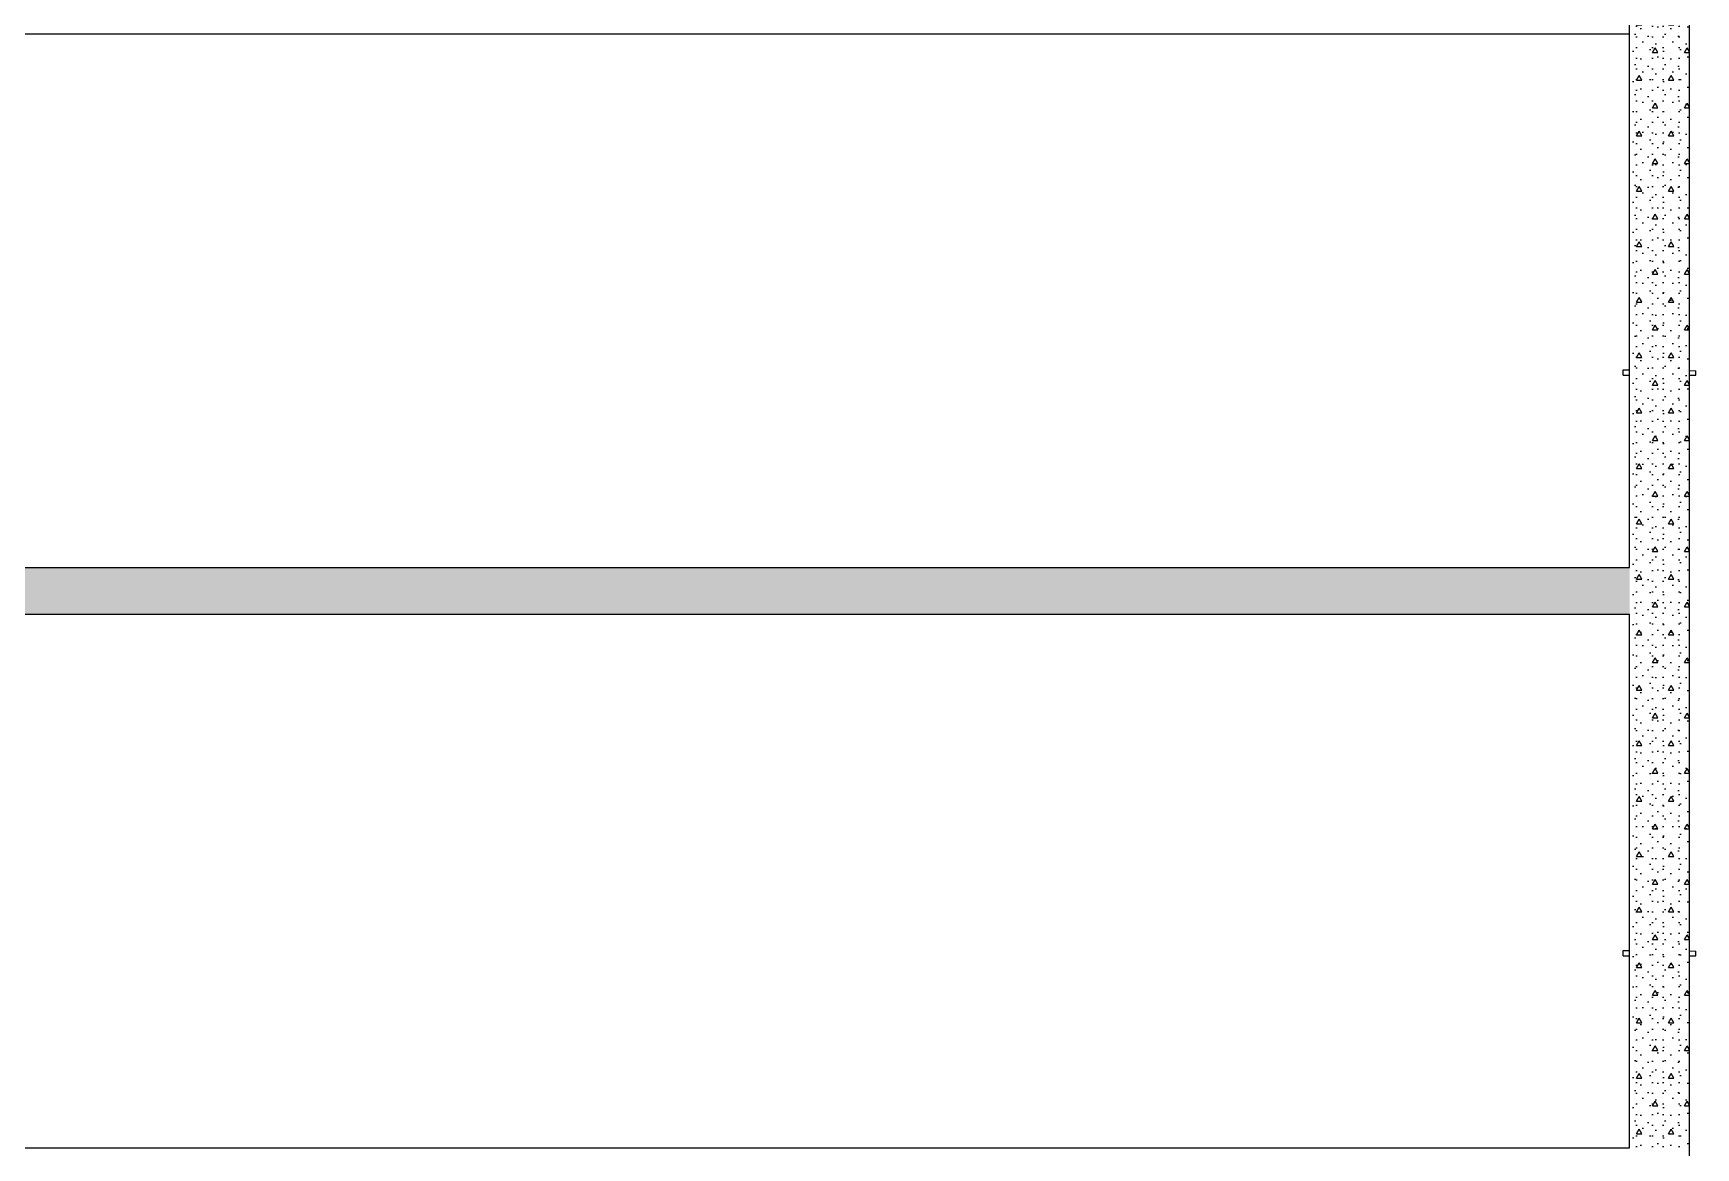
# Model space of a CAD drawing. Header units: millimetres. Extents: x 15 to 2176, y 3 to 641.
# Drawn here: x 812 to 967.8, y 202.9 to 307.3 of the extents above; entities that cross this region are included whole.
import ezdxf
from ezdxf.xclip import XClip

# ---------------------------------------------------------------- set-up
doc = ezdxf.new("R2010")
doc.units = ezdxf.units.MM
doc.header["$MEASUREMENT"] = 0
doc.header["$XCLIPFRAME"] = 0
for name, color, linetype in [('A--------P-', 7, 'Continuous'), ('A-01SC-----', 7, 'Continuous'), ('A-01SF-----', 7, 'Continuous')]:
    doc.layers.add(name, color=color, linetype=linetype)
pattern_1 = [(0, (963.7575, 92.474), (0, 5.19615), [0.5, -2.5]), (0, (965.2575, 95.072), (0, 5.19615), [0.5, -2.5]), (60, (963.7575, 92.474), (-4.5, 2.59808), [0.5, -2.5]), (60, (966.7575, 92.474), (-4.5, 2.59808), [0.5, -2.5]), (120, (964.2575, 92.474), (4.5, 2.59808), [0.5, -2.5]), (120, (967.2575, 92.474), (4.5, 2.59808), [0.5, -2.5]), (0, (963.7575, 92.9741), (0, 1), [0, -1, 0, -1.5]), (45, (964.2575, 92.9741), (-0.7071068, 0.7071068), [0, -0.75, 0, -1.25])]

# ---------------------------------------------------------------- blocks, each defined once
blk = doc.blocks.new('Drawing_2_2', base_point=(803.38, 329.56))
at = {"layer": 'A-01SC-----', "linetype": 'Continuous'}
h = blk.add_hatch(dxfattribs=at)
h.set_pattern_fill('BETONG__STD__0002', color=256, style=0, pattern_type=2)
h.set_pattern_definition(pattern_1)
h.paths.add_polyline_path([(967.22, 257.27), (967.22, 311.67), (961.62, 311.67), (961.62, 257.27)])
h = blk.add_hatch(dxfattribs=at)
h.set_pattern_fill('BETONG__STD__0002', color=256, style=0, pattern_type=2)
h.set_pattern_definition(pattern_1)
h.paths.add_polyline_path([(967.22, 202.87), (967.22, 257.27), (961.62, 257.27), (961.62, 202.87)])
at = {"layer": 'A-01SF-----', "linetype": 'Continuous'}
h = blk.add_hatch(dxfattribs=at)
h.set_pattern_fill('BETONG__STD__0002', color=256, style=0, pattern_type=2)
h.set_pattern_definition(pattern_1)
h.paths.add_polyline_path([(851.9, 257.27), (715.76, 257.27), (715.76, 252.87), (851.9, 252.87)])
h = blk.add_hatch(dxfattribs=at)
h.set_pattern_fill('BETONG__STD__0002', color=256, style=0, pattern_type=2)
h.set_pattern_definition(pattern_1)
h.paths.add_polyline_path([(961.62, 252.87), (961.62, 257.27), (851.9, 257.27), (851.9, 252.87)])
at = {"layer": 'A-01SC-----'}
for p, q in [((961.62, 257.27), (961.62, 311.67)), ((967.22, 257.27), (967.22, 311.67)), ((961.02, 275.77), (961.62, 275.77)), ((961.02, 275.27), (961.02, 275.77)), ((961.02, 275.27), (961.62, 275.27)), ((967.22, 275.72), (967.82, 275.69)), ((967.22, 275.27), (967.82, 275.27)), ((967.82, 275.27), (967.82, 275.69)), ((967.22, 202.87), (967.22, 257.27)), ((961.62, 202.87), (961.62, 252.87)), ((961.02, 221.37), (961.62, 221.37)), ((961.02, 220.87), (961.02, 221.37)), ((967.22, 221.32), (967.82, 221.29)), ((967.82, 220.87), (967.82, 221.29)), ((961.02, 220.87), (961.62, 220.87)), ((967.22, 220.87), (967.82, 220.87)), ((967.22, 192.67), (967.22, 202.87))]:
    blk.add_line(p, q, dxfattribs=at)
at = {"layer": 'A-01SF-----'}
for p, q in [((961.62, 307.27), (961.62, 311.67)), ((720.76, 307.27), (851.9, 307.27)), ((851.9, 307.27), (961.62, 307.27)), ((715.76, 257.27), (851.9, 257.27)), ((851.9, 257.27), (961.62, 257.27)), ((715.76, 252.87), (851.9, 252.87)), ((851.9, 252.87), (961.62, 252.87)), ((715.76, 202.87), (851.9, 202.87)), ((851.9, 202.87), (961.62, 202.87))]:
    blk.add_line(p, q, dxfattribs=at)

msp = doc.modelspace()

# ---------------------------------------------------------------- block references
at = {"layer": 'A--------P-'}
ref = msp.add_blockref('Drawing_2_2', (803.38, 329.56), dxfattribs=at)
XClip(ref).set_block_clipping_path([(543.1975168981, 18.4741086751), (1063.5621721229, 640.6436337123)])

doc.saveas('drawing.dxf')
